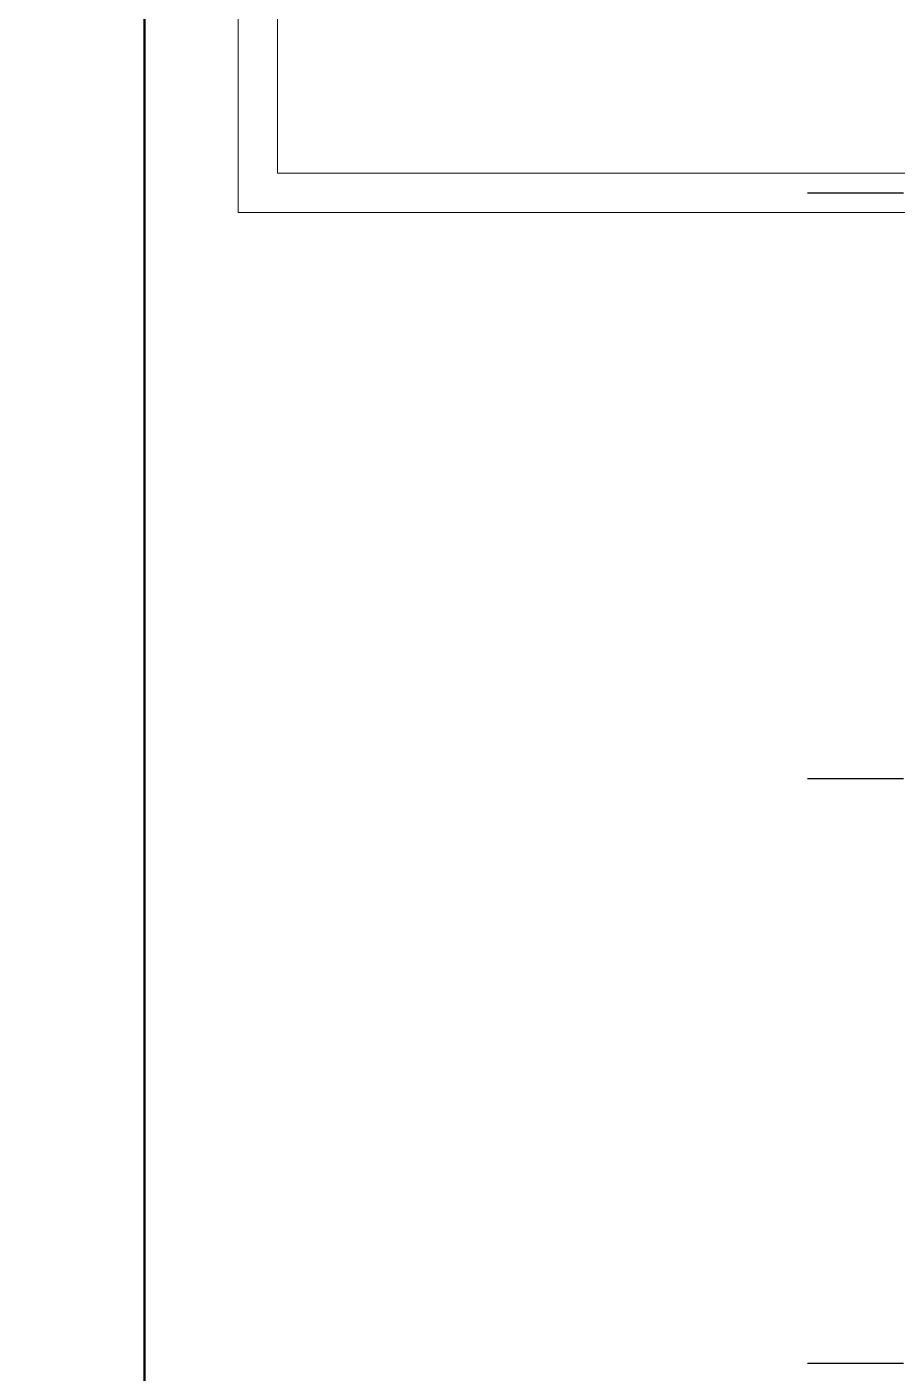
# Model space of a CAD drawing. Extents: x 348043 to 758301, y 133827 to 256568.
# Drawn here: x 579105 to 584202, y 172321 to 180206 of the extents above; entities that cross this region are included whole.
import ezdxf

# ---------------------------------------------------------------- set-up
doc = ezdxf.new("R2010")
doc.units = 0
doc.header["$LTSCALE"] = 900
doc.header["$MEASUREMENT"] = 0
doc.linetypes.add('CENTER', pattern=[2, 1.25, -0.25, 0.25, -0.25])
doc.layers.add('door', color=163, linetype='CONTINUOUS')

msp = doc.modelspace()

# ---------------------------------------------------------------- linework, layer by layer
at = {"layer": 'door', "color": 3, "lineweight": 5, "ltscale": 1.25}
msp.add_line((579792.7, 133827.1), (579792.7, 186893.9), dxfattribs=at)
at = {"layer": 'door', "color": 4, "lineweight": 20, "ltscale": 1.25}
for p, q in [((580342.8, 184368.4), (580342.8, 179118.4)), ((580572.8, 179348.4), (580572.8, 184134.8)), ((580572.8, 179348.4), (584342.8, 179348.4)), ((580342.8, 179118.4), (584342.8, 179118.4))]:
    msp.add_line(p, q, dxfattribs=at)
at = {"layer": 'door', "linetype": 'CENTER', "ltscale": 0.5}
for p, q in [((583678.2, 179233.4), (596055.8, 179233.4)), ((583678.2, 179233.4), (596055.8, 179233.4)), ((583678.2, 175803.4), (596055.8, 175803.4)), ((583678.2, 172378.4), (596055.8, 172378.4))]:
    msp.add_line(p, q, dxfattribs=at)
at = {"layer": 'door', "color": 1, "lineweight": 50, "ltscale": 1.25}
msp.add_lwpolyline([(579792.7, 133827.1), (627867, 133827.1), (627867, 190619), (579792.7, 190619)], close=True, dxfattribs=at)
at = {"layer": 'door', "color": 3, "lineweight": 5, "ltscale": 1.25}
msp.add_lwpolyline([(529956.6, 186893.9), (579792.7, 186893.9), (579792.7, 133827.1), (529956.6, 133827.1)], close=True, dxfattribs=at)

doc.saveas('drawing.dxf')
